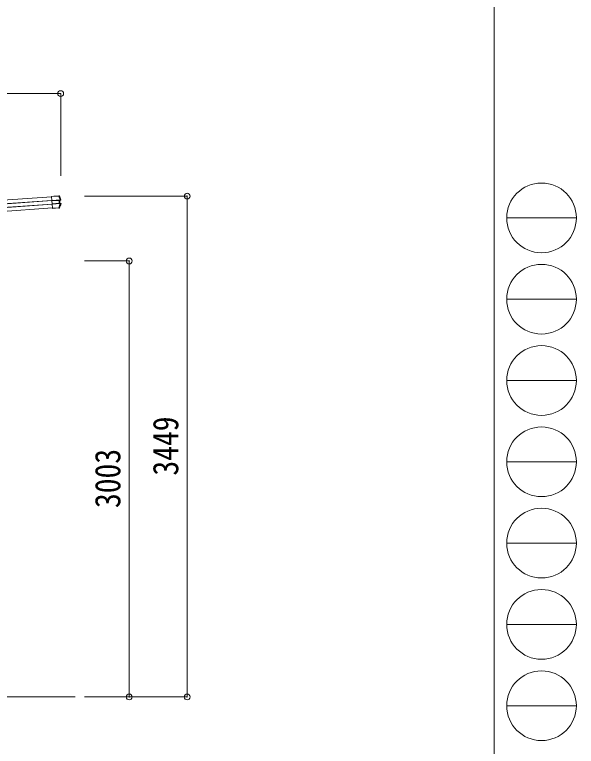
# Model space of a CAD drawing. Units: millimetres at full size, sheet at 1:40. Extents: x -11243 to 11243, y -7760 to 7760.
# Drawn here: x 7374 to 11243, y -5040 to 0 of the extents above; entities that cross this region are included whole.
import ezdxf
from ezdxf.enums import TextEntityAlignment as Align

# ---------------------------------------------------------------- set-up
doc = ezdxf.new("R2010")
doc.units = ezdxf.units.MM
doc.header["$LTSCALE"] = 40
doc.header["$PDMODE"] = 32
doc.header["$PDSIZE"] = 40
for name, color, linetype, lineweight in [('0-0_0', 7, 'Continuous', 9), ('0-3_ELV2', 4, 'Continuous', 9), ('0-6_OTH_LINE', 6, 'Continuous', 9), ('F-0_240', 7, 'Continuous', 9)]:
    doc.layers.add(name, color=color, linetype=linetype, lineweight=lineweight)
doc.styles.add('ＭＳ ゴシック', font='')
doc.styles.get('ＭＳ ゴシック').set_extended_font_data('MS Gothic')

msp = doc.modelspace()

# ---------------------------------------------------------------- linework, layer by layer
at = {"layer": '0-0_0'}
msp.add_line((6697.45, -4699.69), (7791.01, -4699.69), dxfattribs=at)
at = {"layer": '0-3_ELV2'}
for p, q in [((2730.75, -1596.51), (7628.99, -1253.99)), ((7628.82, -1251.6), (7643.27, -1250.59)), ((7628.84, -1251.81), (7628.82, -1251.6)), ((7628.92, -1253.01), (7628.84, -1251.81)), ((7677.64, -1249.61), (7628.92, -1253.01)), ((7644.27, -1250.51), (7644.37, -1250.27)), ((7680.23, -1247.76), (7644.37, -1250.27)), ((7686.58, -1276.06), (7677.64, -1249.61)), ((7678.79, -1248.3), (7680.23, -1247.76)), ((7680.49, -1249.38), (7689.51, -1275.96)), ((2732.56, -1622.41), (7630.8, -1279.89)), ((2732.66, -1623.8), (7630.9, -1281.28)), ((2734.28, -1647.03), (7632.52, -1304.51)), ((2734.38, -1648.44), (7632.62, -1305.92)), ((7630.8, -1279.96), (7686.58, -1276.06)), ((7686.69, -1277.64), (7630.92, -1281.54)), ((7630.99, -1282.68), (7630.92, -1281.54)), ((7630.99, -1282.68), (7679.94, -1279.26)), ((7631.03, -1283.17), (7630.99, -1282.68)), ((7632.37, -1302.36), (7631.03, -1283.17)), ((7632.37, -1302.36), (7681.32, -1298.94)), ((7632.41, -1302.85), (7632.37, -1302.36)), ((7681.35, -1299.43), (7632.41, -1302.85)), ((7632.49, -1304.03), (7632.41, -1302.85)), ((7632.49, -1304.03), (7688.43, -1300.12)), ((7632.61, -1305.78), (7632.49, -1304.03)), ((7688.55, -1301.87), (7632.61, -1305.78)), ((7634.53, -1333.24), (7632.61, -1305.78)), ((7679.3, -1330.11), (7688.55, -1301.87)), ((7679.94, -1279.26), (7679.97, -1279.74)), ((7681.32, -1298.94), (7681.35, -1299.43)), ((7691.36, -1301.56), (7681.98, -1329.99)), ((7688.23, -1277.71), (7682.52, -1279.29)), ((7688.23, -1277.71), (7682.52, -1279.29)), ((7684.5, -1279.43), (7682.97, -1279.61)), ((7683.34, -1279.09), (7684.87, -1278.91)), ((7683.9, -1299.03), (7689.95, -1299.83)), ((7684.3, -1298.66), (7685.84, -1298.63)), ((7685.84, -1298.63), (7684.5, -1279.43)), ((7686.28, -1299.09), (7684.74, -1299.12)), ((7684.87, -1278.91), (7690.62, -1277.37)), ((7692.4, -1299.84), (7686.28, -1299.09)), ((7686.58, -1276.06), (7686.69, -1277.64)), ((7688.3, -1277.69), (7688.23, -1277.71)), ((7688.43, -1300.12), (7688.55, -1301.87)), ((7690.62, -1277.37), (7688.61, -1277.61)), ((7690.28, -1299.87), (7692.4, -1299.84)), ((2736.19, -1674.32), (7634.43, -1331.8)), ((7634.53, -1333.24), (7679.3, -1330.11)), ((7634.6, -1334.21), (7634.53, -1333.24)), ((7679.37, -1331.08), (7634.6, -1334.21)), ((7679.37, -1331.08), (7679.3, -1330.11)), ((7681.41, -1332.28), (7680.51, -1331.07))]:
    msp.add_line(p, q, dxfattribs=at)
for points in [[(7628.84, -1251.81), (7677.56, -1248.41), (7677.64, -1249.61)], [(7630.92, -1281.54), (7630.8, -1279.96), (7628.92, -1253.01)], [(7677.56, -1248.41), (7677.83, -1248.39), (7678.08, -1248.37), (7678.31, -1248.35), (7678.5, -1248.33), (7678.65, -1248.32), (7678.75, -1248.31), (7678.79, -1248.3)], [(7680.49, -1249.38), (7680.43, -1249.34), (7680.34, -1249.31), (7680.22, -1249.29), (7680.07, -1249.29), (7679.88, -1249.29), (7679.67, -1249.29), (7679.43, -1249.31), (7679.17, -1249.34), (7678.89, -1249.38), (7678.59, -1249.43), (7678.28, -1249.48), (7677.97, -1249.54), (7677.64, -1249.61)], [(7680.23, -1247.76), (7680.66, -1247.78), (7681.07, -1247.92), (7681.43, -1248.15), (7681.72, -1248.46), (7681.93, -1248.84)], [(7681.93, -1248.84), (7681.74, -1248.91), (7680.96, -1249.2), (7680.49, -1249.38)], [(7681.32, -1298.94), (7679.97, -1279.74), (7631.03, -1283.17)], [(7682.51, -1279.3), (7682.35, -1279.4), (7682.25, -1279.58), (7682.22, -1279.82)], [(7682.52, -1279.29), (7682.52, -1279.29), (7682.52, -1279.29), (7682.52, -1279.29), (7682.52, -1279.29), (7682.52, -1279.29), (7682.52, -1279.29), (7682.51, -1279.29), (7682.51, -1279.29), (7682.51, -1279.29), (7682.51, -1279.3), (7682.51, -1279.3), (7682.51, -1279.3), (7682.51, -1279.3), (7682.51, -1279.3), (7682.51, -1279.3), (7682.51, -1279.3)], [(7683.89, -1299.03), (7683.72, -1298.95), (7683.59, -1298.78), (7683.54, -1298.56)], [(7683.89, -1299.03), (7683.89, -1299.03), (7683.89, -1299.03), (7683.89, -1299.03), (7683.89, -1299.03), (7683.89, -1299.03), (7683.89, -1299.03), (7683.89, -1299.03), (7683.89, -1299.03), (7683.9, -1299.03), (7683.9, -1299.03), (7683.9, -1299.03), (7683.9, -1299.03), (7683.9, -1299.03), (7683.9, -1299.03), (7683.9, -1299.03), (7683.9, -1299.03)], [(7686.58, -1276.06), (7687, -1276), (7687.4, -1275.95), (7687.8, -1275.92), (7688.17, -1275.9), (7688.51, -1275.89), (7688.81, -1275.91), (7689.07, -1275.93)], [(7688.23, -1277.71), (7688.08, -1277.67), (7687.91, -1277.65), (7687.7, -1277.63), (7687.47, -1277.62), (7687.22, -1277.62), (7686.96, -1277.63), (7686.69, -1277.64)], [(7688.3, -1277.69), (7688.46, -1277.63), (7688.62, -1277.54), (7688.76, -1277.42), (7688.88, -1277.27), (7688.98, -1277.11), (7689.06, -1276.93), (7689.12, -1276.74), (7689.14, -1276.54), (7689.15, -1276.33), (7689.12, -1276.13), (7689.07, -1275.93)], [(7688.43, -1300.12), (7688.69, -1300.09), (7688.96, -1300.06), (7689.21, -1300.03), (7689.44, -1299.98), (7689.64, -1299.94), (7689.81, -1299.89), (7689.95, -1299.83)], [(7691.01, -1301.67), (7690.77, -1301.74), (7690.47, -1301.8), (7690.14, -1301.85), (7689.77, -1301.88), (7689.38, -1301.89), (7688.97, -1301.89), (7688.55, -1301.87)], [(7689.07, -1275.93), (7689.29, -1275.92), (7689.43, -1275.93), (7689.51, -1275.96)], [(7689.51, -1275.96), (7689.67, -1275.94), (7690.31, -1275.86), (7691.53, -1275.71)], [(7689.95, -1299.83), (7690.03, -1299.84), (7690.22, -1299.89), (7690.41, -1299.97), (7690.58, -1300.08), (7690.73, -1300.23), (7690.86, -1300.4), (7690.96, -1300.59), (7691.04, -1300.8), (7691.08, -1301.02), (7691.09, -1301.24), (7691.07, -1301.46), (7691.01, -1301.67)], [(7690.03, -1299.84), (7690.16, -1299.86), (7690.24, -1299.86), (7690.28, -1299.87)], [(7691.53, -1275.71), (7691.58, -1275.94), (7691.59, -1276.17), (7691.56, -1276.41), (7691.48, -1276.63), (7691.37, -1276.83), (7691.22, -1277.02), (7691.05, -1277.17), (7690.85, -1277.29), (7690.62, -1277.37)], [(7691.36, -1301.56), (7691.29, -1301.6), (7691.17, -1301.64), (7691.01, -1301.67)], [(7693.48, -1301.53), (7693.31, -1301.53), (7692.64, -1301.54), (7691.36, -1301.56)], [(7692.4, -1299.84), (7692.6, -1299.88), (7692.8, -1299.95), (7692.98, -1300.06), (7693.14, -1300.19), (7693.28, -1300.34), (7693.39, -1300.52), (7693.47, -1300.71), (7693.52, -1300.91), (7693.54, -1301.12), (7693.53, -1301.32), (7693.48, -1301.53)], [(7678.22, -1331.31), (7634.61, -1334.36), (7634.6, -1334.21)], [(7681.41, -1332.28), (7679.63, -1332.41), (7679.22, -1331.3)], [(7679.3, -1330.11), (7679.61, -1330.14), (7679.91, -1330.17), (7680.2, -1330.19), (7680.48, -1330.2), (7680.74, -1330.21), (7680.98, -1330.2), (7681.2, -1330.19), (7681.4, -1330.18), (7681.57, -1330.15), (7681.72, -1330.12), (7681.83, -1330.08), (7681.92, -1330.04), (7681.98, -1329.99)], [(7680.51, -1331.07), (7680.48, -1331.05), (7680.4, -1331.04), (7680.26, -1331.04), (7680.08, -1331.04), (7679.87, -1331.05), (7679.62, -1331.06), (7679.37, -1331.08)], [(7682.87, -1331.21), (7682.75, -1331.46), (7682.59, -1331.68), (7682.4, -1331.87), (7682.18, -1332.03), (7681.94, -1332.16), (7681.68, -1332.24), (7681.41, -1332.28)], [(7681.98, -1329.99), (7682.12, -1330.19), (7682.7, -1330.98), (7682.87, -1331.21)]]:
    msp.add_lwpolyline(points, dxfattribs=at)
for centre, radius, start, end in [((7678.91, -1250), 1.7, 21.24384, 93.90244), ((7214.15, -1431.01), 502, 18.0204, 21.27757), ((7215.69, -1147.5), 502, 338.53316, 342.13183), ((7683.47, -1279.58), 0.5, 105.07473, 184.05239), ((7684.8, -1298.62), 0.5, 183.94761, 262.92527), ((7688.27, -1276.36), 1.3, 285.09292, 18.07159), ((7690.12, -1301.16), 1.3, 342.07517, 82.89229), ((7680.39, -1329.37), 1.7, 274.14537, 338.48025)]:
    msp.add_arc(centre, radius, start, end, dxfattribs=at)
for centre, major_axis, ratio, start_param, end_param in [((7643.27, -1250.58), (0.998, 0.07), 0.017595, 4.7122274, 6.2743886), ((7679.99, -1279.93), (3.49, 0.24), 0.19438, 0.7466997, 1.5707963), ((7680.02, -1280.42), (2.99, 0.21), 0.226777, 0.7278121, 1.5707963), ((7681.27, -1298.26), (2.99, 0.21), 0.226777, 4.712389, 5.5553732), ((7681.3, -1298.75), (3.49, 0.24), 0.19438, 4.712389, 5.5364856), ((7680.03, -1280.5), (2.95, 0.89), 0.009865, 0.0588492, 0.7255749), ((7679.9, -1280.02), (3.44, 0.92), 0.008567, 0.0594212, 0.7073573), ((7681.26, -1298.19), (3.04, -0.47), 0.009865, 5.5576105, 6.2243361), ((7681.2, -1298.68), (3.54, -0.43), 0.008567, 5.575828, 6.2237641), ((7685, -1279.39), (-0.497, -0.059), 0.99813, 4.8556519, 6.2342892), ((7686.34, -1298.59), (-0.501, -0.01), 0.99813, 0.0488961, 1.4275334), ((7678.23, -1331.37), (0.998, 0.07), 0.06113, 0.0179792, 1.5712474)]:
    msp.add_ellipse(centre, major_axis=major_axis, ratio=ratio, start_param=start_param, end_param=end_param, dxfattribs=at)
at = {"layer": '0-6_OTH_LINE'}
for p, q in [((7691.01, -543.86), (2626.47, -543.86)), ((7691.01, -543.86), (7691.01, -1110.48)), ((8562.01, -1250.32), (7855.36, -1250.32)), ((8562.01, -4699.69), (8562.01, -1250.32)), ((8163.01, -1696.91), (7855.36, -1696.91)), ((8163.01, -4699.69), (8163.01, -1696.91)), ((8163.01, -4699.69), (7855.36, -4699.69)), ((8562.01, -4699.69), (7855.36, -4699.69))]:
    msp.add_line(p, q, dxfattribs=at)
for p in [(7691.01, -543.86), (8562.01, -1250.32), (8163.01, -1696.91), (8163.01, -4699.69), (8562.01, -4699.69)]:
    msp.add_point(p, dxfattribs=at)
at = {"layer": 'F-0_240', "color": 5}
msp.add_line((10677.26, 7760), (10677.26, -7760), dxfattribs=at)
at = {"layer": 'F-0_240', "color": 4}
for p, q in [((10762.74, -1400), (11242.74, -1400)), ((10762.74, -1960), (11242.74, -1960)), ((10762.74, -2520), (11242.74, -2520)), ((10762.74, -3080), (11242.74, -3080)), ((10762.74, -3640), (11242.74, -3640)), ((10762.74, -4200), (11242.74, -4200)), ((10762.74, -4760), (11242.74, -4760))]:
    msp.add_line(p, q, dxfattribs=at)
for centre in [(11002.74, -1400), (11002.74, -1960), (11002.74, -2520), (11002.74, -3080), (11002.74, -3640), (11002.74, -4200), (11002.74, -4760)]:
    msp.add_circle(centre, 240, dxfattribs=at)

# ---------------------------------------------------------------- texts
at = {"layer": '0-6_OTH_LINE', "color": 7, "style": 'ＭＳ ゴシック', "width": 0.85}
for s, p in [('3449', (8554.01, -3175)), ('3003', (8155.01, -3398.3))]:
    msp.add_text(s, height=176, rotation=90, dxfattribs=at).set_placement(p, align=Align.BOTTOM_LEFT)

doc.saveas('drawing.dxf')
